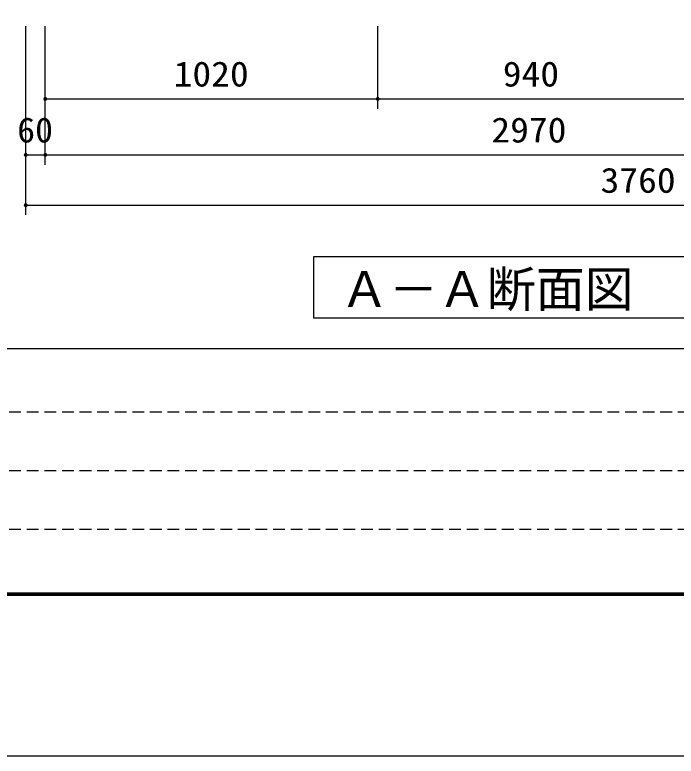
# Model space of a CAD drawing. Units: millimetres, scale not verified. Extents: x -8910 to 8910, y -6308 to 6308.
# Drawn here: x -6097 to -4067, y -6308 to -4033 of the extents above; entities that cross this region are included whole.
import ezdxf
from ezdxf.enums import TextEntityAlignment as Align

# ---------------------------------------------------------------- set-up
doc = ezdxf.new("R2010")
doc.units = ezdxf.units.MM
doc.header["$LTSCALE"] = 30
doc.linetypes.add('DASHED1', pattern=[1.8, 1.2, -0.6])
for name, color, linetype, lineweight in [('0-1_製作', 5, 'Continuous', 25), ('0-5_空気管', 3, 'Continuous', 25), ('0-B_図面枠', 7, 'Continuous', 25), ('0-C_Axis_waku', 7, 'Continuous', 25)]:
    doc.layers.add(name, color=color, linetype=linetype, lineweight=lineweight)
doc.styles.add('ＭＳ ゴシック', font='')
doc.styles.get('ＭＳ ゴシック').set_extended_font_data('MS Gothic')

msp = doc.modelspace()

# ---------------------------------------------------------------- linework, layer by layer
at = {"layer": '0-1_製作', "color": 2}
for p, q in [((-6063.23, -4492.52), (-6063.23, -4067.94)), ((-6003.23, -4320.75), (-6003.23, -4067.94)), ((-4983.21, -4320.75), (-4983.21, -4067.94)), ((-6003.23, -4290.75), (-4983.21, -4290.75)), ((-6003.23, -4492.52), (-6003.23, -4290.75)), ((-4983.21, -4290.75), (-4043.21, -4290.75)), ((-6063.23, -4462.52), (-6003.23, -4462.52)), ((-6063.23, -4646.86), (-6063.23, -4462.52)), ((-6003.23, -4462.52), (-3033.19, -4462.52)), ((-6063.23, -4616.86), (-2303.21, -4616.86))]:
    msp.add_line(p, q, dxfattribs=at)
at = {"layer": '0-1_製作'}
for points in [[(-6009.22, -4290.37), (-6003.23, -4290.75), (-6009.23, -4290.75)], [(-6009.23, -4290.75), (-6005.78, -4296.18), (-6009.18, -4291.5)], [(-6009.23, -4290.75), (-6005.08, -4296.46), (-6005.78, -4296.18)], [(-6003.23, -4290.75), (-6005.08, -4296.46), (-6009.23, -4290.75)], [(-6009.12, -4289.62), (-6003.23, -4290.75), (-6009.22, -4290.37)], [(-6009.18, -4291.5), (-6006.44, -4295.81), (-6009.04, -4292.24)], [(-6009.18, -4291.5), (-6005.78, -4296.18), (-6006.44, -4295.81)], [(-6008.93, -4288.89), (-6003.23, -4290.75), (-6009.12, -4289.62)], [(-6009.04, -4292.24), (-6007.05, -4295.37), (-6008.81, -4292.96)], [(-6009.04, -4292.24), (-6006.44, -4295.81), (-6007.05, -4295.37)], [(-6008.66, -4288.19), (-6003.23, -4290.75), (-6008.93, -4288.89)], [(-6008.81, -4292.96), (-6007.6, -4294.86), (-6008.49, -4293.64)], [(-6008.81, -4292.96), (-6007.05, -4295.37), (-6007.6, -4294.86)], [(-6008.29, -4287.53), (-6003.23, -4290.75), (-6008.66, -4288.19)], [(-6008.49, -4293.64), (-6007.6, -4294.86), (-6008.08, -4294.28)], [(-6007.85, -4286.92), (-6003.23, -4290.75), (-6008.29, -4287.53)], [(-6007.33, -4286.38), (-6003.23, -4290.75), (-6007.85, -4286.92)], [(-6006.75, -4285.89), (-6003.23, -4290.75), (-6007.33, -4286.38)], [(-6006.12, -4285.49), (-6003.23, -4290.75), (-6006.75, -4285.89)], [(-6006.12, -4285.49), (-6003.23, -4284.75), (-6003.23, -4290.75)], [(-6005.44, -4285.17), (-6003.23, -4284.75), (-6006.12, -4285.49)], [(-6004.72, -4284.94), (-6003.23, -4284.75), (-6005.44, -4285.17)], [(-6003.23, -4290.75), (-6004.35, -4296.64), (-6005.08, -4296.46)], [(-6003.98, -4284.8), (-6003.23, -4284.75), (-6004.72, -4284.94)], [(-6003.23, -4290.75), (-6003.6, -4296.74), (-6004.35, -4296.64)], [(-6003.23, -4290.75), (-6003.23, -4296.75), (-6003.6, -4296.74)], [(-6003.23, -4284.75), (-5997.23, -4290.75), (-6003.23, -4290.75)], [(-6002.85, -4284.76), (-5997.23, -4290.75), (-6003.23, -4284.75)], [(-6003.23, -4290.75), (-6002.48, -4296.7), (-6003.23, -4296.75)], [(-6003.23, -4290.75), (-6001.74, -4296.56), (-6002.48, -4296.7)], [(-6003.23, -4290.75), (-6001.02, -4296.33), (-6001.74, -4296.56)], [(-6003.23, -4290.75), (-6000.34, -4296.01), (-6001.02, -4296.33)], [(-6003.23, -4290.75), (-5999.7, -4295.6), (-6000.34, -4296.01)], [(-5997.23, -4290.75), (-5999.7, -4295.6), (-6003.23, -4290.75)], [(-6002.1, -4284.86), (-5997.23, -4290.75), (-6002.85, -4284.76)], [(-6001.37, -4285.04), (-5997.23, -4290.75), (-6002.1, -4284.86)], [(-6000.67, -4285.32), (-5997.23, -4290.75), (-6001.37, -4285.04)], [(-6000.67, -4285.32), (-5997.27, -4290), (-5997.23, -4290.75)], [(-6000.01, -4285.68), (-5997.27, -4290), (-6000.67, -4285.32)], [(-6000.01, -4285.68), (-5997.42, -4289.26), (-5997.27, -4290)], [(-5999.4, -4286.13), (-5997.42, -4289.26), (-6000.01, -4285.68)], [(-5997.23, -4290.75), (-5999.12, -4295.12), (-5999.7, -4295.6)], [(-5999.4, -4286.13), (-5997.65, -4288.54), (-5997.42, -4289.26)], [(-5998.85, -4286.64), (-5997.65, -4288.54), (-5999.4, -4286.13)], [(-5997.23, -4290.75), (-5998.6, -4294.57), (-5999.12, -4295.12)], [(-5998.85, -4286.64), (-5997.97, -4287.86), (-5997.65, -4288.54)], [(-5998.37, -4287.22), (-5997.97, -4287.86), (-5998.85, -4286.64)], [(-5997.23, -4290.75), (-5998.16, -4293.96), (-5998.6, -4294.57)], [(-5997.23, -4290.75), (-5997.8, -4293.3), (-5998.16, -4293.96)], [(-5997.23, -4290.75), (-5997.52, -4292.6), (-5997.8, -4293.3)], [(-5997.23, -4290.75), (-5997.33, -4291.87), (-5997.52, -4292.6)], [(-5997.23, -4290.75), (-5997.24, -4291.13), (-5997.33, -4291.87)], [(-4989.2, -4290.37), (-4983.21, -4290.75), (-4989.21, -4290.75)], [(-4989.21, -4290.75), (-4984.33, -4296.64), (-4989.16, -4291.5)], [(-4989.21, -4290.75), (-4983.59, -4296.74), (-4984.33, -4296.64)], [(-4983.21, -4290.75), (-4983.59, -4296.74), (-4989.21, -4290.75)], [(-4989.1, -4289.62), (-4983.21, -4290.75), (-4989.2, -4290.37)], [(-4989.16, -4291.5), (-4985.06, -4296.46), (-4989.02, -4292.24)], [(-4989.16, -4291.5), (-4984.33, -4296.64), (-4985.06, -4296.46)], [(-4988.92, -4288.89), (-4983.21, -4290.75), (-4989.1, -4289.62)], [(-4989.02, -4292.24), (-4985.76, -4296.18), (-4988.79, -4292.96)], [(-4989.02, -4292.24), (-4985.06, -4296.46), (-4985.76, -4296.18)], [(-4988.64, -4288.19), (-4983.21, -4290.75), (-4988.92, -4288.89)], [(-4988.79, -4292.96), (-4986.42, -4295.81), (-4988.47, -4293.64)], [(-4988.79, -4292.96), (-4985.76, -4296.18), (-4986.42, -4295.81)], [(-4988.28, -4287.53), (-4983.21, -4290.75), (-4988.64, -4288.19)], [(-4988.47, -4293.64), (-4987.03, -4295.37), (-4988.06, -4294.28)], [(-4988.47, -4293.64), (-4986.42, -4295.81), (-4987.03, -4295.37)], [(-4987.83, -4286.92), (-4983.21, -4290.75), (-4988.28, -4287.53)], [(-4988.06, -4294.28), (-4987.03, -4295.37), (-4987.58, -4294.86)], [(-4987.32, -4286.38), (-4983.21, -4290.75), (-4987.83, -4286.92)], [(-4986.74, -4285.89), (-4983.21, -4290.75), (-4987.32, -4286.38)], [(-4986.74, -4285.89), (-4983.21, -4284.75), (-4983.21, -4290.75)], [(-4986.1, -4285.49), (-4983.21, -4284.75), (-4986.74, -4285.89)], [(-4985.42, -4285.17), (-4983.21, -4284.75), (-4986.1, -4285.49)], [(-4984.7, -4284.94), (-4983.21, -4284.75), (-4985.42, -4285.17)], [(-4983.96, -4284.8), (-4983.21, -4284.75), (-4984.7, -4284.94)], [(-4983.21, -4290.75), (-4983.21, -4296.75), (-4983.59, -4296.74)], [(-4983.21, -4284.75), (-4977.21, -4290.75), (-4983.21, -4290.75)], [(-4982.83, -4284.76), (-4977.21, -4290.75), (-4983.21, -4284.75)], [(-4983.21, -4290.75), (-4982.46, -4296.7), (-4983.21, -4296.75)], [(-4983.21, -4290.75), (-4981.72, -4296.56), (-4982.46, -4296.7)], [(-4983.21, -4290.75), (-4981, -4296.33), (-4981.72, -4296.56)], [(-4983.21, -4290.75), (-4980.32, -4296.01), (-4981, -4296.33)], [(-4983.21, -4290.75), (-4979.68, -4295.6), (-4980.32, -4296.01)], [(-4983.21, -4290.75), (-4979.1, -4295.12), (-4979.68, -4295.6)], [(-4977.21, -4290.75), (-4979.1, -4295.12), (-4983.21, -4290.75)], [(-4982.09, -4284.86), (-4977.21, -4290.75), (-4982.83, -4284.76)], [(-4982.09, -4284.86), (-4977.26, -4290), (-4977.21, -4290.75)], [(-4981.36, -4285.04), (-4977.26, -4290), (-4982.09, -4284.86)], [(-4981.36, -4285.04), (-4977.4, -4289.26), (-4977.26, -4290)], [(-4980.65, -4285.32), (-4977.4, -4289.26), (-4981.36, -4285.04)], [(-4980.65, -4285.32), (-4977.63, -4288.54), (-4977.4, -4289.26)], [(-4979.99, -4285.68), (-4977.63, -4288.54), (-4980.65, -4285.32)], [(-4979.99, -4285.68), (-4977.95, -4287.86), (-4977.63, -4288.54)], [(-4979.39, -4286.13), (-4977.95, -4287.86), (-4979.99, -4285.68)], [(-4979.39, -4286.13), (-4978.36, -4287.22), (-4977.95, -4287.86)], [(-4978.84, -4286.64), (-4978.36, -4287.22), (-4979.39, -4286.13)], [(-4977.21, -4290.75), (-4978.59, -4294.57), (-4979.1, -4295.12)], [(-4977.21, -4290.75), (-4978.14, -4293.96), (-4978.59, -4294.57)], [(-4977.21, -4290.75), (-4977.78, -4293.3), (-4978.14, -4293.96)], [(-4977.21, -4290.75), (-4977.5, -4292.6), (-4977.78, -4293.3)], [(-4977.21, -4290.75), (-4977.32, -4291.87), (-4977.5, -4292.6)], [(-4977.21, -4290.75), (-4977.22, -4291.13), (-4977.32, -4291.87)], [(-6067.33, -4458.15), (-6063.23, -4462.52), (-6067.85, -4458.7)], [(-6066.75, -4457.67), (-6063.23, -4462.52), (-6067.33, -4458.15)], [(-6066.75, -4457.67), (-6063.23, -4456.52), (-6063.23, -4462.52)], [(-6066.12, -4457.26), (-6063.23, -4456.52), (-6066.75, -4457.67)], [(-6065.44, -4456.94), (-6063.23, -4456.52), (-6066.12, -4457.26)], [(-6064.72, -4456.71), (-6063.23, -4456.52), (-6065.44, -4456.94)], [(-6063.98, -4456.57), (-6063.23, -4456.52), (-6064.72, -4456.71)], [(-6063.23, -4456.52), (-6057.23, -4462.52), (-6063.23, -4462.52)], [(-6062.85, -4456.53), (-6057.23, -4462.52), (-6063.23, -4456.52)], [(-6062.1, -4456.63), (-6057.23, -4462.52), (-6062.85, -4456.53)], [(-6061.37, -4456.81), (-6057.23, -4462.52), (-6062.1, -4456.63)], [(-6061.37, -4456.81), (-6057.27, -4461.77), (-6057.23, -4462.52)], [(-6060.67, -4457.09), (-6057.27, -4461.77), (-6061.37, -4456.81)], [(-6060.67, -4457.09), (-6057.42, -4461.03), (-6057.27, -4461.77)], [(-6060.01, -4457.45), (-6057.42, -4461.03), (-6060.67, -4457.09)], [(-6060.01, -4457.45), (-6057.65, -4460.31), (-6057.42, -4461.03)], [(-6059.4, -4457.9), (-6057.65, -4460.31), (-6060.01, -4457.45)], [(-6059.4, -4457.9), (-6057.97, -4459.63), (-6057.65, -4460.31)], [(-6058.85, -4458.41), (-6057.97, -4459.63), (-6059.4, -4457.9)], [(-6058.85, -4458.41), (-6058.37, -4458.99), (-6057.97, -4459.63)], [(-6007.33, -4458.15), (-6003.23, -4462.52), (-6007.85, -4458.7)], [(-6006.75, -4457.67), (-6003.23, -4462.52), (-6007.33, -4458.15)], [(-6006.75, -4457.67), (-6003.23, -4456.52), (-6003.23, -4462.52)], [(-6006.12, -4457.26), (-6003.23, -4456.52), (-6006.75, -4457.67)], [(-6005.44, -4456.94), (-6003.23, -4456.52), (-6006.12, -4457.26)], [(-6004.72, -4456.71), (-6003.23, -4456.52), (-6005.44, -4456.94)], [(-6003.98, -4456.57), (-6003.23, -4456.52), (-6004.72, -4456.71)], [(-6003.23, -4456.52), (-5997.23, -4462.52), (-6003.23, -4462.52)], [(-6002.85, -4456.53), (-5997.23, -4462.52), (-6003.23, -4456.52)], [(-6002.1, -4456.63), (-5997.23, -4462.52), (-6002.85, -4456.53)], [(-6001.37, -4456.81), (-5997.23, -4462.52), (-6002.1, -4456.63)], [(-6001.37, -4456.81), (-5997.27, -4461.77), (-5997.23, -4462.52)], [(-6000.67, -4457.09), (-5997.27, -4461.77), (-6001.37, -4456.81)], [(-6000.67, -4457.09), (-5997.42, -4461.03), (-5997.27, -4461.77)], [(-6000.01, -4457.45), (-5997.42, -4461.03), (-6000.67, -4457.09)], [(-6000.01, -4457.45), (-5997.65, -4460.31), (-5997.42, -4461.03)], [(-5999.4, -4457.9), (-5997.65, -4460.31), (-6000.01, -4457.45)], [(-5999.4, -4457.9), (-5997.97, -4459.63), (-5997.65, -4460.31)], [(-5998.85, -4458.41), (-5997.97, -4459.63), (-5999.4, -4457.9)], [(-5998.85, -4458.41), (-5998.37, -4458.99), (-5997.97, -4459.63)], [(-6069.22, -4462.14), (-6063.23, -4462.52), (-6069.23, -4462.52)], [(-6069.23, -4462.52), (-6065.08, -4468.23), (-6069.18, -4463.27)], [(-6069.23, -4462.52), (-6064.35, -4468.41), (-6065.08, -4468.23)], [(-6063.23, -4462.52), (-6064.35, -4468.41), (-6069.23, -4462.52)], [(-6069.12, -4461.4), (-6063.23, -4462.52), (-6069.22, -4462.14)], [(-6069.18, -4463.27), (-6065.78, -4467.95), (-6069.04, -4464.01)], [(-6069.18, -4463.27), (-6065.08, -4468.23), (-6065.78, -4467.95)], [(-6068.93, -4460.67), (-6063.23, -4462.52), (-6069.12, -4461.4)], [(-6069.04, -4464.01), (-6066.44, -4467.59), (-6068.81, -4464.73)], [(-6069.04, -4464.01), (-6065.78, -4467.95), (-6066.44, -4467.59)], [(-6068.66, -4459.97), (-6063.23, -4462.52), (-6068.93, -4460.67)], [(-6068.81, -4464.73), (-6067.05, -4467.14), (-6068.49, -4465.41)], [(-6068.81, -4464.73), (-6066.44, -4467.59), (-6067.05, -4467.14)], [(-6068.29, -4459.31), (-6063.23, -4462.52), (-6068.66, -4459.97)], [(-6068.49, -4465.41), (-6067.6, -4466.63), (-6068.08, -4466.05)], [(-6068.49, -4465.41), (-6067.05, -4467.14), (-6067.6, -4466.63)], [(-6067.85, -4458.7), (-6063.23, -4462.52), (-6068.29, -4459.31)], [(-6063.23, -4462.52), (-6063.6, -4468.51), (-6064.35, -4468.41)], [(-6063.23, -4462.52), (-6063.23, -4468.52), (-6063.6, -4468.51)], [(-6063.23, -4462.52), (-6062.48, -4468.47), (-6063.23, -4468.52)], [(-6063.23, -4462.52), (-6061.74, -4468.33), (-6062.48, -4468.47)], [(-6063.23, -4462.52), (-6061.02, -4468.1), (-6061.74, -4468.33)], [(-6063.23, -4462.52), (-6060.34, -4467.78), (-6061.02, -4468.1)], [(-6063.23, -4462.52), (-6059.7, -4467.37), (-6060.34, -4467.78)], [(-6063.23, -4462.52), (-6059.12, -4466.89), (-6059.7, -4467.37)], [(-6057.23, -4462.52), (-6059.12, -4466.89), (-6063.23, -4462.52)], [(-6057.23, -4462.52), (-6058.6, -4466.34), (-6059.12, -4466.89)], [(-6057.23, -4462.52), (-6058.16, -4465.73), (-6058.6, -4466.34)], [(-6057.23, -4462.52), (-6057.8, -4465.07), (-6058.16, -4465.73)], [(-6057.23, -4462.52), (-6057.52, -4464.37), (-6057.8, -4465.07)], [(-6057.23, -4462.52), (-6057.33, -4463.64), (-6057.52, -4464.37)], [(-6057.23, -4462.52), (-6057.24, -4462.9), (-6057.33, -4463.64)], [(-6009.22, -4462.14), (-6003.23, -4462.52), (-6009.23, -4462.52)], [(-6009.23, -4462.52), (-6005.08, -4468.23), (-6009.18, -4463.27)], [(-6009.23, -4462.52), (-6004.35, -4468.41), (-6005.08, -4468.23)], [(-6003.23, -4462.52), (-6004.35, -4468.41), (-6009.23, -4462.52)], [(-6009.12, -4461.4), (-6003.23, -4462.52), (-6009.22, -4462.14)], [(-6009.18, -4463.27), (-6005.78, -4467.95), (-6009.04, -4464.01)], [(-6009.18, -4463.27), (-6005.08, -4468.23), (-6005.78, -4467.95)], [(-6008.93, -4460.67), (-6003.23, -4462.52), (-6009.12, -4461.4)], [(-6009.04, -4464.01), (-6006.44, -4467.59), (-6008.81, -4464.73)], [(-6009.04, -4464.01), (-6005.78, -4467.95), (-6006.44, -4467.59)], [(-6008.66, -4459.97), (-6003.23, -4462.52), (-6008.93, -4460.67)], [(-6008.81, -4464.73), (-6007.05, -4467.14), (-6008.49, -4465.41)], [(-6008.81, -4464.73), (-6006.44, -4467.59), (-6007.05, -4467.14)], [(-6008.29, -4459.31), (-6003.23, -4462.52), (-6008.66, -4459.97)], [(-6008.49, -4465.41), (-6007.6, -4466.63), (-6008.08, -4466.05)], [(-6008.49, -4465.41), (-6007.05, -4467.14), (-6007.6, -4466.63)], [(-6007.85, -4458.7), (-6003.23, -4462.52), (-6008.29, -4459.31)], [(-6003.23, -4462.52), (-6003.6, -4468.51), (-6004.35, -4468.41)], [(-6003.23, -4462.52), (-6003.23, -4468.52), (-6003.6, -4468.51)], [(-6003.23, -4462.52), (-6002.48, -4468.47), (-6003.23, -4468.52)], [(-6003.23, -4462.52), (-6001.74, -4468.33), (-6002.48, -4468.47)], [(-6003.23, -4462.52), (-6001.02, -4468.1), (-6001.74, -4468.33)], [(-6003.23, -4462.52), (-6000.34, -4467.78), (-6001.02, -4468.1)], [(-6003.23, -4462.52), (-5999.7, -4467.37), (-6000.34, -4467.78)], [(-6003.23, -4462.52), (-5999.12, -4466.89), (-5999.7, -4467.37)], [(-5997.23, -4462.52), (-5999.12, -4466.89), (-6003.23, -4462.52)], [(-5997.23, -4462.52), (-5998.6, -4466.34), (-5999.12, -4466.89)], [(-5997.23, -4462.52), (-5998.16, -4465.73), (-5998.6, -4466.34)], [(-5997.23, -4462.52), (-5997.8, -4465.07), (-5998.16, -4465.73)], [(-5997.23, -4462.52), (-5997.52, -4464.37), (-5997.8, -4465.07)], [(-5997.23, -4462.52), (-5997.33, -4463.64), (-5997.52, -4464.37)], [(-5997.23, -4462.52), (-5997.24, -4462.9), (-5997.33, -4463.64)], [(-6069.22, -4616.49), (-6063.23, -4616.86), (-6069.23, -4616.86)], [(-6069.23, -4616.86), (-6065.08, -4622.57), (-6069.18, -4617.62)], [(-6069.23, -4616.86), (-6064.35, -4622.76), (-6065.08, -4622.57)], [(-6063.23, -4616.86), (-6064.35, -4622.76), (-6069.23, -4616.86)], [(-6069.12, -4615.74), (-6063.23, -4616.86), (-6069.22, -4616.49)], [(-6069.18, -4617.62), (-6065.78, -4622.29), (-6069.04, -4618.36)], [(-6069.18, -4617.62), (-6065.08, -4622.57), (-6065.78, -4622.29)], [(-6068.93, -4615.01), (-6063.23, -4616.86), (-6069.12, -4615.74)], [(-6068.66, -4614.31), (-6063.23, -4616.86), (-6068.93, -4615.01)], [(-6068.29, -4613.65), (-6063.23, -4616.86), (-6068.66, -4614.31)], [(-6067.85, -4613.04), (-6063.23, -4616.86), (-6068.29, -4613.65)], [(-6067.33, -4612.49), (-6063.23, -4616.86), (-6067.85, -4613.04)], [(-6066.75, -4612.01), (-6063.23, -4616.86), (-6067.33, -4612.49)], [(-6066.75, -4612.01), (-6063.23, -4610.86), (-6063.23, -4616.86)], [(-6066.12, -4611.61), (-6063.23, -4610.86), (-6066.75, -4612.01)], [(-6065.44, -4611.29), (-6063.23, -4610.86), (-6066.12, -4611.61)], [(-6064.72, -4611.05), (-6063.23, -4610.86), (-6065.44, -4611.29)], [(-6063.98, -4610.91), (-6063.23, -4610.86), (-6064.72, -4611.05)], [(-6063.23, -4616.86), (-6063.6, -4622.85), (-6064.35, -4622.76)], [(-6063.23, -4616.86), (-6063.23, -4622.86), (-6063.6, -4622.85)], [(-6063.23, -4610.86), (-6057.23, -4616.86), (-6063.23, -4616.86)], [(-6062.85, -4610.88), (-6057.23, -4616.86), (-6063.23, -4610.86)], [(-6063.23, -4616.86), (-6062.48, -4622.82), (-6063.23, -4622.86)], [(-6063.23, -4616.86), (-6061.74, -4622.68), (-6062.48, -4622.82)], [(-6063.23, -4616.86), (-6061.02, -4622.44), (-6061.74, -4622.68)], [(-6063.23, -4616.86), (-6060.34, -4622.12), (-6061.02, -4622.44)], [(-6063.23, -4616.86), (-6059.7, -4621.72), (-6060.34, -4622.12)], [(-6063.23, -4616.86), (-6059.12, -4621.24), (-6059.7, -4621.72)], [(-6057.23, -4616.86), (-6059.12, -4621.24), (-6063.23, -4616.86)], [(-6062.1, -4610.97), (-6057.23, -4616.86), (-6062.85, -4610.88)], [(-6061.37, -4611.16), (-6057.23, -4616.86), (-6062.1, -4610.97)], [(-6061.37, -4611.16), (-6057.27, -4616.11), (-6057.23, -4616.86)], [(-6060.67, -4611.44), (-6057.27, -4616.11), (-6061.37, -4611.16)], [(-6060.67, -4611.44), (-6057.42, -4615.37), (-6057.27, -4616.11)], [(-6060.01, -4611.8), (-6057.42, -4615.37), (-6060.67, -4611.44)], [(-6060.01, -4611.8), (-6057.65, -4614.66), (-6057.42, -4615.37)], [(-6059.4, -4612.24), (-6057.65, -4614.66), (-6060.01, -4611.8)], [(-6059.4, -4612.24), (-6057.97, -4613.97), (-6057.65, -4614.66)], [(-6058.85, -4612.76), (-6057.97, -4613.97), (-6059.4, -4612.24)], [(-6057.23, -4616.86), (-6058.6, -4620.69), (-6059.12, -4621.24)], [(-6058.85, -4612.76), (-6058.37, -4613.34), (-6057.97, -4613.97)], [(-6057.23, -4616.86), (-6058.16, -4620.08), (-6058.6, -4620.69)], [(-6057.23, -4616.86), (-6057.8, -4619.42), (-6058.16, -4620.08)], [(-6057.23, -4616.86), (-6057.52, -4618.72), (-6057.8, -4619.42)], [(-6057.23, -4616.86), (-6057.33, -4617.99), (-6057.52, -4618.72)], [(-6057.23, -4616.86), (-6057.24, -4617.24), (-6057.33, -4617.99)], [(-6069.04, -4618.36), (-6066.44, -4621.93), (-6068.81, -4619.07)], [(-6069.04, -4618.36), (-6065.78, -4622.29), (-6066.44, -4621.93)], [(-6068.81, -4619.07), (-6067.05, -4621.49), (-6068.49, -4619.75)], [(-6068.81, -4619.07), (-6066.44, -4621.93), (-6067.05, -4621.49)], [(-6068.49, -4619.75), (-6067.6, -4620.97), (-6068.08, -4620.39)], [(-6068.49, -4619.75), (-6067.05, -4621.49), (-6067.6, -4620.97)]]:
    msp.add_solid(points, dxfattribs=at)
at = {"layer": '0-5_空気管'}
msp.add_lwpolyline([(-3150.54, -4775.75), (-5179.87, -4775.75), (-5179.87, -4962.06), (-3150.54, -4962.06)], close=True, dxfattribs=at)
at = {"layer": '0-B_図面枠'}
msp.add_lwpolyline([(-8910, -6307.5), (-8910, 6307.5), (8910, 6307.5), (8910, -6307.5)], close=True, dxfattribs=at)
at = {"layer": '0-C_Axis_waku'}
for p, q in [((-7770, -5056.5), (8400, -5056.5)), ((8408.4, -5814.9), (-7778.4, -5814.9)), ((8407.8, -5814.3), (-7777.8, -5814.3)), ((8407.2, -5813.7), (-7777.2, -5813.7)), ((8406.6, -5813.1), (-7776.6, -5813.1)), ((8406, -5812.5), (-7776, -5812.5)), ((8405.4, -5811.9), (-7775.4, -5811.9)), ((8404.8, -5811.3), (-7774.8, -5811.3)), ((8404.2, -5810.7), (-7774.2, -5810.7)), ((8403.6, -5810.1), (-7773.6, -5810.1)), ((8403, -5809.5), (-7773, -5809.5)), ((8402.4, -5808.9), (-7772.4, -5808.9)), ((8401.8, -5808.3), (-7771.8, -5808.3)), ((8401.2, -5807.7), (-7771.2, -5807.7)), ((8400.6, -5807.1), (-7770.6, -5807.1)), ((-7770, -5806.5), (8400, -5806.5))]:
    msp.add_line(p, q, dxfattribs=at)
at = {"layer": '0-C_Axis_waku', "linetype": 'DASHED1'}
for p, q in [((240, -5251.5), (-7770, -5251.5)), ((240, -5431.5), (-7770, -5431.5)), ((240, -5611.5), (-7770, -5611.5))]:
    msp.add_line(p, q, dxfattribs=at)

# ---------------------------------------------------------------- texts
at = {"layer": '0-1_製作', "color": 4, "style": 'ＭＳ ゴシック'}
for s, width, p in [('1020', 1.1, (-5609.47, -4275.75)), ('940', 1.1, (-4599.46, -4275.75)), ('60', 1.05, (-6089.48, -4447.52)), ('2970', 1.1, (-4634.46, -4447.52)), ('3760', 1.1, (-4299.47, -4601.86))]:
    msp.add_text(s, height=76.98, dxfattribs=dict(at, width=width)).set_placement(p, align=Align.BOTTOM_LEFT)
at = {"layer": '0-5_空気管', "color": 4, "style": 'ＭＳ ゴシック'}
msp.add_text('Ａ－Ａ断面図', height=110, dxfattribs=at).set_placement((-5098.63, -4962.03), align=Align.BOTTOM_LEFT)

doc.saveas('drawing.dxf')
